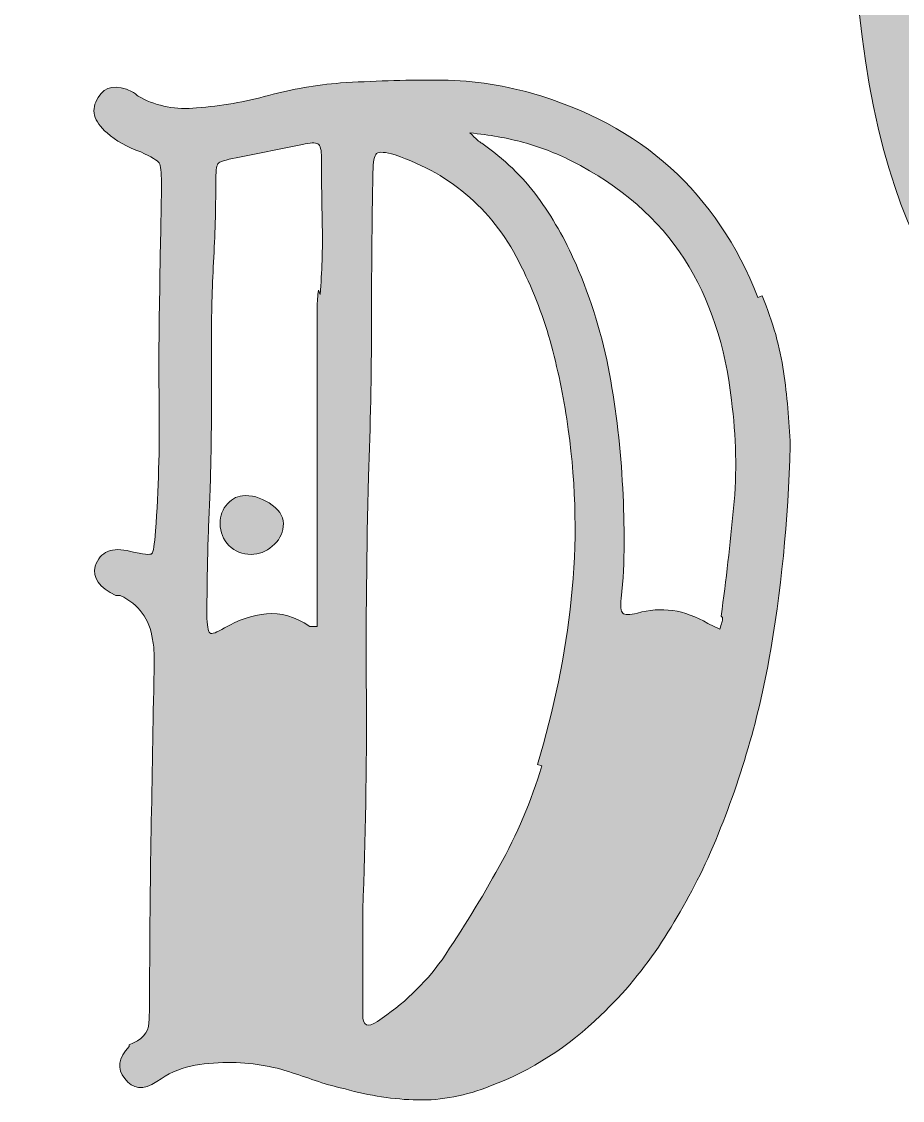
# Model space of a CAD drawing. Header units: inches. Extents: x 98 to 986, y -1004 to -77.
# Drawn here: x 514.8 to 575.7, y -910.2 to -835.5 of the extents above; entities that cross this region are included whole.
import ezdxf

# ---------------------------------------------------------------- set-up
doc = ezdxf.new("R2010")
doc.units = ezdxf.units.IN
doc.header["$MEASUREMENT"] = 0
doc.layers.add('Layer 1', color=7, linetype='Continuous')

# ---------------------------------------------------------------- blocks, each defined once
blk = doc.blocks.new('block 2')
at = {"layer": 'Layer 1', "true_color": 0x71020c}
h = blk.add_hatch(color=16, dxfattribs=at)
h.dxf.hatch_style = 2
edge = h.paths.add_edge_path()
edge.add_spline(control_points=[(769.751, -733.531), (768.223, -732.878), (766.479, -732.225), (764.3, -732.225), (751.001, -731.134), (740.537, -744.214), (734.433, -755.113), (730.945, -761.873), (727.457, -769.503), (724.622, -777.351), (727.022, -766.668), (729.638, -755.113), (732.689, -743.342), (732.689, -743.342), (734.217, -736.147), (734.217, -736.147), (737.049, -725.03), (716.558, -724.811), (713.504, -736.147), (710.603, -748.086), (708.273, -759.86), (706.615, -770.548), (703.33, -775.271), (697.955, -779.343), (692.355, -781.711), (689.085, -783.018), (686.032, -783.674), (683.2, -783.893), (686.469, -774.735), (690.829, -758.167), (687.341, -749.446), (685.597, -745.958), (683.2, -744.214), (680.584, -744.214), (680.146, -744.214), (679.93, -744.433), (679.493, -744.433), (675.351, -744.868), (671.863, -747.484), (669.682, -751.409), (667.285, -754.678), (665.978, -759.257), (665.322, -763.833), (665.103, -764.489), (665.322, -765.361), (665.103, -766.015), (664.668, -774.954), (666.631, -780.839), (670.335, -784.546), (672.079, -786.071), (674.261, -787.381), (676.442, -788.034), (671.426, -800.896), (664.45, -811.36), (657.911, -812.667), (642.868, -815.72), (648.319, -768.412), (659.871, -747.268), (663.359, -741.161), (667.938, -737.019), (672.735, -737.238), (674.261, -737.457), (676.442, -738.329), (678.186, -740.073), (680.584, -742.47), (684.944, -737.673), (682.109, -735.275), (673.607, -728.299), (656.82, -733.097), (647.663, -740.945), (639.232, -748.22), (633.496, -759.016), (630.591, -770.309), (623.559, -788.267), (603.599, -792.397), (594.251, -793.266), (597.304, -779.748), (600.139, -767.759), (601.011, -762.527), (601.011, -762.527), (602.536, -760.564), (602.536, -760.564), (606.459, -755.332), (610.603, -749.881), (611.256, -749.228), (623.246, -734.403), (633.494, -716.744), (640.033, -701.704), (651.151, -675.978), (647.009, -663.335), (637.636, -662.897), (612.782, -661.809), (592.507, -709.768), (581.173, -755.769), (580.151, -759.699), (579.048, -764.61), (577.974, -770.102), (577.974, -770.102), (576.589, -773.863), (576.589, -773.863), (573.754, -781.058), (561.33, -816.155), (551.519, -815.067), (533.641, -813.323), (581.384, -734.622), (549.556, -732.225), (536.257, -731.134), (525.793, -744.214), (519.689, -755.113), (516.201, -761.873), (512.712, -769.503), (509.662, -777.351), (509.662, -777.351), (513.584, -761.001), (513.584, -761.001), (516.201, -750.1), (520.126, -733.315), (504.864, -732.225), (491.568, -731.134), (481.104, -744.214), (474.997, -755.113), (471.509, -761.873), (468.021, -769.503), (465.189, -777.351), (467.367, -767.321), (469.983, -756.204), (472.818, -745.086), (472.818, -745.086), (473.253, -743.342), (473.253, -743.342), (473.253, -743.342), (474.127, -739.417), (474.127, -739.417), (476.959, -728.518), (456.031, -728.299), (453.415, -738.982), (450.796, -750.096), (448.704, -760.938), (447.188, -770.826), (443.89, -775.429), (438.625, -779.39), (433.137, -781.711), (429.868, -783.018), (426.817, -783.674), (423.982, -783.893), (427.251, -774.735), (431.612, -758.167), (428.123, -749.446), (426.379, -745.958), (423.982, -744.214), (421.366, -744.214), (420.929, -744.214), (420.71, -744.433), (420.275, -744.433), (416.134, -744.868), (412.646, -747.484), (410.464, -751.409), (408.067, -754.678), (406.758, -759.257), (406.104, -763.833), (405.888, -764.489), (406.104, -765.361), (405.888, -766.015), (405.451, -774.954), (407.414, -780.839), (411.12, -784.546), (412.864, -786.071), (415.043, -787.381), (417.222, -788.034), (412.208, -800.896), (405.232, -811.36), (398.693, -812.667), (383.65, -815.72), (389.101, -768.412), (400.656, -747.268), (404.144, -741.161), (408.72, -737.019), (413.518, -737.238), (415.043, -737.457), (417.222, -738.329), (418.966, -740.073), (421.366, -742.47), (425.726, -737.673), (422.891, -735.275), (414.39, -728.299), (397.603, -733.097), (388.448, -740.945), (380.249, -748.018), (374.615, -758.423), (371.637, -769.374), (371.576, -769.498), (371.491, -769.584), (371.439, -769.722), (365.772, -783.237), (352.255, -815.72), (335.905, -814.629), (313.67, -813.323), (321.734, -769.284), (333.508, -749.228), (341.137, -736.147), (350.729, -737.891), (355.308, -748.793), (356.834, -752.281), (361.194, -749.446), (359.668, -746.177), (359.231, -744.649), (358.578, -743.342), (357.924, -742.035), (353.999, -735.275), (348.332, -733.531), (343.972, -733.75), (297.536, -735.713), (282.277, -823.568), (327.838, -824.006), (347.179, -824.006), (360.179, -803.808), (369.208, -785.396), (368.575, -805.017), (376.9, -822.018), (394.987, -819.861), (405.014, -818.773), (415.478, -805.037), (422.019, -788.687), (425.942, -788.687), (430.305, -787.815), (434.228, -786.071), (438.538, -784.263), (442.663, -781.652), (446.11, -778.474), (444.331, -792.282), (443.855, -803.587), (444.913, -810.053), (447.529, -827.71), (453.415, -827.71), (459.519, -808.091), (464.098, -793.701), (471.074, -770.81), (480.013, -754.897), (481.973, -751.625), (489.168, -740.945), (493.093, -741.817), (497.453, -742.47), (494.4, -756.204), (493.747, -760.345), (489.605, -782.149), (488.08, -800.896), (489.605, -810.053), (492.221, -827.71), (498.107, -827.71), (504.211, -808.091), (508.79, -793.701), (515.766, -770.81), (524.705, -754.897), (526.665, -751.625), (533.641, -740.945), (537.782, -741.817), (548.031, -743.78), (517.51, -822.696), (547.812, -822.696), (558.657, -822.696), (567.698, -806.83), (574.581, -790.806), (572.77, -804.46), (571.692, -819.044), (572.453, -831.198), (574.85, -871.748), (601.883, -866.951), (606.243, -832.507), (606.896, -828.147), (607.115, -823.787), (606.678, -819.427), (605.806, -810.269), (603.408, -801.986), (598.829, -797.408), (607.541, -795.899), (620.098, -792.049), (628.62, -782.048), (626.88, -803.037), (635.095, -822.14), (654.204, -819.861), (664.234, -818.773), (674.698, -805.037), (681.237, -788.687), (685.162, -788.687), (689.52, -787.815), (693.445, -786.071), (697.835, -784.23), (702.028, -781.551), (705.513, -778.293), (703.696, -792.219), (703.204, -803.643), (704.35, -810.053), (706.966, -827.71), (712.851, -827.71), (718.955, -808.091), (723.534, -793.701), (730.51, -770.81), (739.449, -754.897), (741.409, -751.625), (748.604, -740.945), (752.527, -741.817), (753.836, -742.035), (753.402, -743.78), (754.49, -745.305), (764.082, -756.641), (779.344, -738.982), (769.751, -733.531)], knot_values=[0, 0, 0, 0, 1, 1, 1, 2, 2, 2, 3, 3, 3, 4, 4, 4, 5, 5, 5, 6, 6, 6, 7, 7, 7, 8, 8, 8, 9, 9, 9, 10, 10, 10, 11, 11, 11, 12, 12, 12, 13, 13, 13, 14, 14, 14, 15, 15, 15, 16, 16, 16, 17, 17, 17, 18, 18, 18, 19, 19, 19, 20, 20, 20, 21, 21, 21, 22, 22, 22, 23, 23, 23, 24, 24, 24, 25, 25, 25, 26, 26, 26, 27, 27, 27, 28, 28, 28, 29, 29, 29, 30, 30, 30, 31, 31, 31, 32, 32, 32, 33, 33, 33, 34, 34, 34, 35, 35, 35, 36, 36, 36, 37, 37, 37, 38, 38, 38, 39, 39, 39, 40, 40, 40, 41, 41, 41, 42, 42, 42, 43, 43, 43, 44, 44, 44, 45, 45, 45, 46, 46, 46, 47, 47, 47, 48, 48, 48, 49, 49, 49, 50, 50, 50, 51, 51, 51, 52, 52, 52, 53, 53, 53, 54, 54, 54, 55, 55, 55, 56, 56, 56, 57, 57, 57, 58, 58, 58, 59, 59, 59, 60, 60, 60, 61, 61, 61, 62, 62, 62, 63, 63, 63, 64, 64, 64, 65, 65, 65, 66, 66, 66, 67, 67, 67, 68, 68, 68, 69, 69, 69, 70, 70, 70, 71, 71, 71, 72, 72, 72, 73, 73, 73, 74, 74, 74, 75, 75, 75, 76, 76, 76, 77, 77, 77, 78, 78, 78, 79, 79, 79, 80, 80, 80, 81, 81, 81, 82, 82, 82, 83, 83, 83, 84, 84, 84, 85, 85, 85, 86, 86, 86, 87, 87, 87, 88, 88, 88, 89, 89, 89, 90, 90, 90, 91, 91, 91, 92, 92, 92, 93, 93, 93, 94, 94, 94, 95, 95, 95, 96, 96, 96, 97, 97, 97, 98, 98, 98, 99, 99, 99, 100, 100, 100, 101, 101, 101, 102, 102, 102, 102], degree=3, periodic=1)
edge = h.paths.add_edge_path()
edge.add_spline(control_points=[(603.846, -748.137), (603.846, -748.137), (604.934, -743.123), (604.934, -743.123), (607.55, -733.531), (622.374, -666.823), (638.07, -670.092), (642.649, -671.183), (644.175, -680.994), (635.673, -700.394), (629.132, -715), (619.323, -732.225), (607.55, -746.612), (607.115, -747.268), (604.934, -750.1), (602.318, -753.588), (602.755, -751.844), (603.19, -750.1), (603.846, -748.137)], knot_values=[0, 0, 0, 0, 1, 1, 1, 2, 2, 2, 3, 3, 3, 4, 4, 4, 5, 5, 5, 6, 6, 6, 6], degree=3, periodic=1)
edge = h.paths.add_edge_path()
edge.add_spline(control_points=[(418.966, -783.237), (417.659, -782.802), (415.915, -781.93), (414.824, -780.839), (411.99, -778.004), (410.246, -773.21), (410.902, -765.577), (410.902, -764.924), (410.902, -764.271), (410.902, -763.617), (411.555, -759.692), (412.646, -755.988), (414.39, -753.369), (415.696, -750.972), (417.878, -749.446), (420.057, -749.228), (420.057, -749.228), (420.494, -749.012), (420.494, -749.012), (421.585, -749.228), (422.454, -749.881), (423.545, -751.844), (426.379, -759.039), (421.585, -775.826), (418.966, -783.237)], knot_values=[0, 0, 0, 0, 1, 1, 1, 2, 2, 2, 3, 3, 3, 4, 4, 4, 5, 5, 5, 6, 6, 6, 7, 7, 7, 8, 8, 8, 8], degree=3, periodic=1)
edge = h.paths.add_edge_path()
edge.add_spline(control_points=[(601.664, -820.518), (602.102, -824.44), (601.883, -828.8), (601.445, -832.726), (598.829, -853.217), (582.042, -864.119), (586.405, -832.507), (587.93, -822.696), (590.328, -810.707), (592.725, -799.37), (597.957, -801.986), (601.011, -810.707), (601.664, -820.518)], knot_values=[0, 0, 0, 0, 1, 1, 1, 2, 2, 2, 3, 3, 3, 4, 4, 4, 4], degree=3, periodic=1)
edge = h.paths.add_edge_path()
edge.add_spline(control_points=[(678.186, -783.237), (676.877, -782.802), (675.133, -781.93), (674.042, -780.839), (671.21, -778.004), (669.466, -773.21), (670.119, -765.577), (670.119, -764.924), (670.119, -764.271), (670.119, -763.617), (670.773, -759.692), (671.863, -755.988), (673.607, -753.369), (674.914, -750.972), (677.095, -749.446), (679.274, -749.228), (679.274, -749.228), (679.712, -749.012), (679.712, -749.012), (680.8, -749.228), (681.674, -749.881), (682.762, -751.844), (685.597, -759.039), (680.8, -775.826), (678.186, -783.237)], knot_values=[0, 0, 0, 0, 1, 1, 1, 2, 2, 2, 3, 3, 3, 4, 4, 4, 5, 5, 5, 6, 6, 6, 7, 7, 7, 8, 8, 8, 8], degree=3, periodic=1)
h = blk.add_hatch(color=16, dxfattribs=at)
h.dxf.hatch_style = 2
edge = h.paths.add_edge_path()
edge.add_spline(control_points=[(523.79, -891.546), (523.722, -895.239), (523.687, -898.946), (523.687, -902.669), (523.687, -903.416), (523.671, -904.126), (523.638, -904.804), (523.603, -905.482), (523.144, -905.989), (522.267, -906.327), (522.267, -906.327), (522.267, -906.429), (522.267, -906.429), (521.519, -907.242), (521.419, -907.987), (521.962, -908.662), (522.502, -909.41), (523.247, -909.475), (524.195, -908.867), (524.94, -908.325), (525.72, -907.968), (526.532, -907.798), (527.345, -907.631), (528.19, -907.544), (529.07, -907.544), (530.696, -907.544), (532.186, -907.785), (533.541, -908.257), (534.151, -908.46), (534.759, -908.662), (535.369, -908.867), (535.979, -909.07), (536.589, -909.24), (537.197, -909.375), (538.889, -909.847), (540.566, -910.101), (542.226, -910.136), (543.884, -910.169), (545.56, -909.847), (547.253, -909.17), (550.099, -908.087), (552.636, -906.462), (554.872, -904.294), (556.497, -902.739), (557.901, -901.043), (559.089, -899.216), (560.271, -897.388), (561.338, -895.458), (562.288, -893.427), (564.251, -888.956), (565.655, -884.386), (566.502, -879.713), (567.35, -875.039), (567.839, -870.099), (567.977, -864.883), (567.909, -863.122), (567.755, -861.414), (567.518, -859.753), (567.28, -858.096), (566.791, -856.349), (566.046, -854.521), (566.046, -854.521), (565.741, -854.624), (565.741, -854.624), (562.898, -847.377), (557.682, -842.672), (550.099, -840.504), (547.931, -839.894), (545.73, -839.589), (543.495, -839.589), (541.26, -839.589), (539.059, -839.659), (536.894, -839.794), (535.199, -839.929), (533.541, -840.218), (531.916, -840.655), (530.291, -841.098), (528.63, -841.384), (526.937, -841.519), (525.517, -841.657), (524.23, -841.419), (523.079, -840.809), (522.942, -840.741), (522.839, -840.674), (522.774, -840.606), (522.704, -840.539), (522.604, -840.471), (522.469, -840.401), (521.384, -839.861), (520.607, -839.996), (520.131, -840.809), (519.589, -841.622), (519.794, -842.434), (520.742, -843.247), (521.352, -843.789), (522.129, -844.23), (523.079, -844.567), (523.822, -844.907), (524.246, -845.161), (524.348, -845.328), (524.451, -845.498), (524.5, -845.955), (524.5, -846.7), (524.5, -847.853), (524.483, -849.022), (524.451, -850.204), (524.416, -851.389), (524.4, -852.558), (524.4, -853.708), (524.329, -856.554), (524.313, -859.397), (524.348, -862.242), (524.381, -865.085), (524.297, -867.931), (524.095, -870.774), (524.027, -871.724), (523.941, -872.248), (523.841, -872.348), (523.738, -872.45), (523.247, -872.399), (522.367, -872.196), (521.079, -871.859), (520.266, -872.196), (519.929, -873.211), (519.726, -874.024), (520.199, -874.702), (521.352, -875.244), (521.352, -875.244), (521.657, -875.244), (521.657, -875.244), (522.942, -875.852), (523.687, -876.87), (523.892, -878.29), (523.957, -878.63), (523.992, -878.986), (523.992, -879.356), (523.992, -879.731), (523.992, -880.085), (523.992, -880.425), (523.925, -884.148), (523.857, -887.858), (523.79, -891.546)], knot_values=[0, 0, 0, 0, 1, 1, 1, 2, 2, 2, 3, 3, 3, 4, 4, 4, 5, 5, 5, 6, 6, 6, 7, 7, 7, 8, 8, 8, 9, 9, 9, 10, 10, 10, 11, 11, 11, 12, 12, 12, 13, 13, 13, 14, 14, 14, 15, 15, 15, 16, 16, 16, 17, 17, 17, 18, 18, 18, 19, 19, 19, 20, 20, 20, 21, 21, 21, 22, 22, 22, 23, 23, 23, 24, 24, 24, 25, 25, 25, 26, 26, 26, 27, 27, 27, 28, 28, 28, 29, 29, 29, 30, 30, 30, 31, 31, 31, 32, 32, 32, 33, 33, 33, 34, 34, 34, 35, 35, 35, 36, 36, 36, 37, 37, 37, 38, 38, 38, 39, 39, 39, 40, 40, 40, 41, 41, 41, 42, 42, 42, 43, 43, 43, 44, 44, 44, 45, 45, 45, 46, 46, 46, 47, 47, 47, 47], degree=3, periodic=1)
edge = h.paths.add_edge_path()
edge.add_spline(control_points=[(549.54, -843.906), (550.658, -844.211), (551.756, -844.635), (552.842, -845.177), (556.295, -846.937), (558.9, -849.205), (560.663, -851.983), (562.423, -854.759), (563.506, -858.009), (563.913, -861.735), (564.251, -864.24), (564.302, -866.729), (564.065, -869.2), (563.827, -871.673), (563.541, -874.162), (563.201, -876.664), (563.201, -876.664), (563.303, -876.767), (563.303, -876.767), (563.303, -876.905), (563.287, -877.021), (563.252, -877.123), (563.217, -877.223), (563.168, -877.377), (563.101, -877.58), (563.101, -877.58), (562.288, -877.175), (562.288, -877.175), (560.663, -876.227), (559.038, -875.99), (557.412, -876.462), (556.87, -876.6), (556.532, -876.6), (556.397, -876.462), (556.26, -876.327), (556.227, -875.99), (556.295, -875.447), (556.43, -874.162), (556.497, -872.89), (556.497, -871.638), (556.497, -870.385), (556.462, -869.116), (556.397, -867.828), (556.26, -865.12), (555.954, -862.48), (555.482, -859.904), (555.007, -857.331), (554.229, -854.794), (553.147, -852.286), (552.399, -850.596), (551.521, -849.054), (550.504, -847.666), (549.489, -846.279), (548.201, -845.042), (546.646, -843.957), (546.508, -843.892), (546.238, -843.652), (545.833, -843.247), (547.186, -843.382), (548.422, -843.603), (549.54, -843.906)], knot_values=[0, 0, 0, 0, 1, 1, 1, 2, 2, 2, 3, 3, 3, 4, 4, 4, 5, 5, 5, 6, 6, 6, 7, 7, 7, 8, 8, 8, 9, 9, 9, 10, 10, 10, 11, 11, 11, 12, 12, 12, 13, 13, 13, 14, 14, 14, 15, 15, 15, 16, 16, 16, 17, 17, 17, 18, 18, 18, 19, 19, 19, 20, 20, 20, 20], degree=3, periodic=1)
edge = h.paths.add_edge_path()
edge.add_spline(control_points=[(538.417, -896.98), (538.619, -892.104), (538.703, -887.164), (538.671, -882.15), (538.636, -877.14), (538.687, -872.094), (538.822, -867.016), (538.957, -863.495), (539.027, -859.991), (539.027, -856.503), (539.027, -853.015), (539.059, -849.51), (539.127, -845.99), (539.127, -845.245), (539.213, -844.805), (539.381, -844.67), (539.551, -844.535), (539.975, -844.567), (540.652, -844.769), (544.645, -846.125), (547.558, -848.698), (549.386, -852.491), (550.266, -854.251), (550.963, -856.081), (551.47, -857.974), (551.978, -859.872), (552.367, -861.802), (552.636, -863.765), (553.179, -867.761), (553.247, -871.673), (552.842, -875.498), (552.434, -879.324), (551.656, -883.133), (550.504, -886.926), (550.504, -886.926), (550.809, -887.026), (550.809, -887.026), (550.064, -889.464), (549.084, -891.786), (547.863, -893.983), (546.646, -896.186), (545.323, -898.335), (543.903, -900.436), (542.682, -902.129), (541.192, -903.551), (539.432, -904.701), (538.754, -905.177), (538.417, -905.007), (538.417, -904.194), (538.417, -904.194), (538.417, -896.98), (538.417, -896.98)], knot_values=[0, 0, 0, 0, 1, 1, 1, 2, 2, 2, 3, 3, 3, 4, 4, 4, 5, 5, 5, 6, 6, 6, 7, 7, 7, 8, 8, 8, 9, 9, 9, 10, 10, 10, 11, 11, 11, 12, 12, 12, 13, 13, 13, 14, 14, 14, 15, 15, 15, 16, 16, 16, 17, 17, 17, 17], degree=3, periodic=1)
edge = h.paths.add_edge_path()
edge.add_spline(control_points=[(527.701, -872.45), (527.734, -871.062), (527.785, -869.691), (527.853, -868.336), (527.92, -866.575), (527.955, -864.799), (527.955, -863.004), (527.955, -861.211), (527.955, -859.432), (527.955, -857.672), (527.955, -855.841), (528.004, -854.013), (528.106, -852.186), (528.209, -850.358), (528.258, -848.528), (528.258, -846.7), (528.258, -845.955), (528.309, -845.517), (528.412, -845.38), (528.514, -845.245), (528.935, -845.11), (529.68, -844.972), (529.68, -844.972), (534.251, -844.059), (534.251, -844.059), (534.794, -843.924), (535.15, -843.906), (535.318, -844.008), (535.488, -844.111), (535.571, -844.432), (535.571, -844.972), (535.571, -846.532), (535.587, -848.106), (535.623, -849.697), (535.658, -851.289), (535.606, -852.863), (535.471, -854.421), (535.471, -854.421), (535.369, -854.116), (535.369, -854.116), (535.301, -854.521), (535.269, -854.929), (535.269, -855.334), (535.269, -855.741), (535.269, -856.146), (535.269, -856.554), (535.269, -856.554), (535.269, -875.447), (535.269, -875.447), (535.269, -875.447), (535.269, -877.377), (535.269, -877.377), (535.269, -877.377), (534.759, -877.377), (534.759, -877.377), (533.744, -876.7), (532.745, -876.411), (531.765, -876.513), (530.782, -876.616), (529.815, -876.937), (528.868, -877.477), (528.325, -877.817), (527.988, -877.936), (527.853, -877.833), (527.715, -877.731), (527.65, -877.31), (527.65, -876.565), (527.65, -875.209), (527.666, -873.838), (527.701, -872.45)], knot_values=[0, 0, 0, 0, 1, 1, 1, 2, 2, 2, 3, 3, 3, 4, 4, 4, 5, 5, 5, 6, 6, 6, 7, 7, 7, 8, 8, 8, 9, 9, 9, 10, 10, 10, 11, 11, 11, 12, 12, 12, 13, 13, 13, 14, 14, 14, 15, 15, 15, 16, 16, 16, 17, 17, 17, 18, 18, 18, 19, 19, 19, 20, 20, 20, 21, 21, 21, 22, 22, 22, 23, 23, 23, 23], degree=3, periodic=1)
h = blk.add_hatch(color=16, dxfattribs=at)
h.dxf.hatch_style = 2
edge = h.paths.add_edge_path()
edge.add_spline(control_points=[(530.696, -872.399), (531.238, -872.399), (531.73, -872.213), (532.17, -871.84), (532.61, -871.47), (532.863, -871.011), (532.931, -870.469), (532.998, -869.929), (532.745, -869.437), (532.17, -868.997), (531.595, -868.557), (530.966, -868.336), (530.291, -868.336), (529.815, -868.336), (529.41, -868.525), (529.07, -868.895), (528.733, -869.267), (528.563, -869.726), (528.563, -870.266), (528.563, -870.876), (528.768, -871.384), (529.173, -871.789), (529.581, -872.196), (530.088, -872.399), (530.696, -872.399)], knot_values=[0, 0, 0, 0, 1, 1, 1, 2, 2, 2, 3, 3, 3, 4, 4, 4, 5, 5, 5, 6, 6, 6, 7, 7, 7, 8, 8, 8, 8], degree=3, periodic=1)
at = {"layer": 'Layer 1', "lineweight": 0}
for points, knots in [([(769.751, -733.531), (768.223, -732.878), (766.479, -732.225), (764.3, -732.225), (751.001, -731.134), (740.537, -744.214), (734.433, -755.113), (730.945, -761.873), (727.457, -769.503), (724.622, -777.351), (727.022, -766.668), (729.638, -755.113), (732.689, -743.342), (732.689, -743.342), (734.217, -736.147), (734.217, -736.147), (737.049, -725.03), (716.558, -724.811), (713.504, -736.147), (710.603, -748.086), (708.273, -759.86), (706.615, -770.548), (703.33, -775.271), (697.955, -779.343), (692.355, -781.711), (689.085, -783.018), (686.032, -783.674), (683.2, -783.893), (686.469, -774.735), (690.829, -758.167), (687.341, -749.446), (685.597, -745.958), (683.2, -744.214), (680.584, -744.214), (680.146, -744.214), (679.93, -744.433), (679.493, -744.433), (675.351, -744.868), (671.863, -747.484), (669.682, -751.409), (667.285, -754.678), (665.978, -759.257), (665.322, -763.833), (665.103, -764.489), (665.322, -765.361), (665.103, -766.015), (664.668, -774.954), (666.631, -780.839), (670.335, -784.546), (672.079, -786.071), (674.261, -787.381), (676.442, -788.034), (671.426, -800.896), (664.45, -811.36), (657.911, -812.667), (642.868, -815.72), (648.319, -768.412), (659.871, -747.268), (663.359, -741.161), (667.938, -737.019), (672.735, -737.238), (674.261, -737.457), (676.442, -738.329), (678.186, -740.073), (680.584, -742.47), (684.944, -737.673), (682.109, -735.275), (673.607, -728.299), (656.82, -733.097), (647.663, -740.945), (639.232, -748.22), (633.496, -759.016), (630.591, -770.309), (623.559, -788.267), (603.599, -792.397), (594.251, -793.266), (597.304, -779.748), (600.139, -767.759), (601.011, -762.527), (601.011, -762.527), (602.536, -760.564), (602.536, -760.564), (606.459, -755.332), (610.603, -749.881), (611.256, -749.228), (623.246, -734.403), (633.494, -716.744), (640.033, -701.704), (651.151, -675.978), (647.009, -663.335), (637.636, -662.897), (612.782, -661.809), (592.507, -709.768), (581.173, -755.769), (580.151, -759.699), (579.048, -764.61), (577.974, -770.102), (577.974, -770.102), (576.589, -773.863), (576.589, -773.863), (573.754, -781.058), (561.33, -816.155), (551.519, -815.067), (533.641, -813.323), (581.384, -734.622), (549.556, -732.225), (536.257, -731.134), (525.793, -744.214), (519.689, -755.113), (516.201, -761.873), (512.712, -769.503), (509.662, -777.351), (509.662, -777.351), (513.584, -761.001), (513.584, -761.001), (516.201, -750.1), (520.126, -733.315), (504.864, -732.225), (491.568, -731.134), (481.104, -744.214), (474.997, -755.113), (471.509, -761.873), (468.021, -769.503), (465.189, -777.351), (467.367, -767.321), (469.983, -756.204), (472.818, -745.086), (472.818, -745.086), (473.253, -743.342), (473.253, -743.342), (473.253, -743.342), (474.127, -739.417), (474.127, -739.417), (476.959, -728.518), (456.031, -728.299), (453.415, -738.982), (450.796, -750.096), (448.704, -760.938), (447.188, -770.826), (443.89, -775.429), (438.625, -779.39), (433.137, -781.711), (429.868, -783.018), (426.817, -783.674), (423.982, -783.893), (427.251, -774.735), (431.612, -758.167), (428.123, -749.446), (426.379, -745.958), (423.982, -744.214), (421.366, -744.214), (420.929, -744.214), (420.71, -744.433), (420.275, -744.433), (416.134, -744.868), (412.646, -747.484), (410.464, -751.409), (408.067, -754.678), (406.758, -759.257), (406.104, -763.833), (405.888, -764.489), (406.104, -765.361), (405.888, -766.015), (405.451, -774.954), (407.414, -780.839), (411.12, -784.546), (412.864, -786.071), (415.043, -787.381), (417.222, -788.034), (412.208, -800.896), (405.232, -811.36), (398.693, -812.667), (383.65, -815.72), (389.101, -768.412), (400.656, -747.268), (404.144, -741.161), (408.72, -737.019), (413.518, -737.238), (415.043, -737.457), (417.222, -738.329), (418.966, -740.073), (421.366, -742.47), (425.726, -737.673), (422.891, -735.275), (414.39, -728.299), (397.603, -733.097), (388.448, -740.945), (380.249, -748.018), (374.615, -758.423), (371.637, -769.374), (371.576, -769.498), (371.491, -769.584), (371.439, -769.722), (365.772, -783.237), (352.255, -815.72), (335.905, -814.629), (313.67, -813.323), (321.734, -769.284), (333.508, -749.228), (341.137, -736.147), (350.729, -737.891), (355.308, -748.793), (356.834, -752.281), (361.194, -749.446), (359.668, -746.177), (359.231, -744.649), (358.578, -743.342), (357.924, -742.035), (353.999, -735.275), (348.332, -733.531), (343.972, -733.75), (297.536, -735.713), (282.277, -823.568), (327.838, -824.006), (347.179, -824.006), (360.179, -803.808), (369.208, -785.396), (368.575, -805.017), (376.9, -822.018), (394.987, -819.861), (405.014, -818.773), (415.478, -805.037), (422.019, -788.687), (425.942, -788.687), (430.305, -787.815), (434.228, -786.071), (438.538, -784.263), (442.663, -781.652), (446.11, -778.474), (444.331, -792.282), (443.855, -803.587), (444.913, -810.053), (447.529, -827.71), (453.415, -827.71), (459.519, -808.091), (464.098, -793.701), (471.074, -770.81), (480.013, -754.897), (481.973, -751.625), (489.168, -740.945), (493.093, -741.817), (497.453, -742.47), (494.4, -756.204), (493.747, -760.345), (489.605, -782.149), (488.08, -800.896), (489.605, -810.053), (492.221, -827.71), (498.107, -827.71), (504.211, -808.091), (508.79, -793.701), (515.766, -770.81), (524.705, -754.897), (526.665, -751.625), (533.641, -740.945), (537.782, -741.817), (548.031, -743.78), (517.51, -822.696), (547.812, -822.696), (558.657, -822.696), (567.698, -806.83), (574.581, -790.806), (572.77, -804.46), (571.692, -819.044), (572.453, -831.198), (574.85, -871.748), (601.883, -866.951), (606.243, -832.507), (606.896, -828.147), (607.115, -823.787), (606.678, -819.427), (605.806, -810.269), (603.408, -801.986), (598.829, -797.408), (607.541, -795.899), (620.098, -792.049), (628.62, -782.048), (626.88, -803.037), (635.095, -822.14), (654.204, -819.861), (664.234, -818.773), (674.698, -805.037), (681.237, -788.687), (685.162, -788.687), (689.52, -787.815), (693.445, -786.071), (697.835, -784.23), (702.028, -781.551), (705.513, -778.293), (703.696, -792.219), (703.204, -803.643), (704.35, -810.053), (706.966, -827.71), (712.851, -827.71), (718.955, -808.091), (723.534, -793.701), (730.51, -770.81), (739.449, -754.897), (741.409, -751.625), (748.604, -740.945), (752.527, -741.817), (753.836, -742.035), (753.402, -743.78), (754.49, -745.305), (764.082, -756.641), (779.344, -738.982), (769.751, -733.531)], [0, 0, 0, 0, 1, 1, 1, 2, 2, 2, 3, 3, 3, 4, 4, 4, 5, 5, 5, 6, 6, 6, 7, 7, 7, 8, 8, 8, 9, 9, 9, 10, 10, 10, 11, 11, 11, 12, 12, 12, 13, 13, 13, 14, 14, 14, 15, 15, 15, 16, 16, 16, 17, 17, 17, 18, 18, 18, 19, 19, 19, 20, 20, 20, 21, 21, 21, 22, 22, 22, 23, 23, 23, 24, 24, 24, 25, 25, 25, 26, 26, 26, 27, 27, 27, 28, 28, 28, 29, 29, 29, 30, 30, 30, 31, 31, 31, 32, 32, 32, 33, 33, 33, 34, 34, 34, 35, 35, 35, 36, 36, 36, 37, 37, 37, 38, 38, 38, 39, 39, 39, 40, 40, 40, 41, 41, 41, 42, 42, 42, 43, 43, 43, 44, 44, 44, 45, 45, 45, 46, 46, 46, 47, 47, 47, 48, 48, 48, 49, 49, 49, 50, 50, 50, 51, 51, 51, 52, 52, 52, 53, 53, 53, 54, 54, 54, 55, 55, 55, 56, 56, 56, 57, 57, 57, 58, 58, 58, 59, 59, 59, 60, 60, 60, 61, 61, 61, 62, 62, 62, 63, 63, 63, 64, 64, 64, 65, 65, 65, 66, 66, 66, 67, 67, 67, 68, 68, 68, 69, 69, 69, 70, 70, 70, 71, 71, 71, 72, 72, 72, 73, 73, 73, 74, 74, 74, 75, 75, 75, 76, 76, 76, 77, 77, 77, 78, 78, 78, 79, 79, 79, 80, 80, 80, 81, 81, 81, 82, 82, 82, 83, 83, 83, 84, 84, 84, 85, 85, 85, 86, 86, 86, 87, 87, 87, 88, 88, 88, 89, 89, 89, 90, 90, 90, 91, 91, 91, 92, 92, 92, 93, 93, 93, 94, 94, 94, 95, 95, 95, 96, 96, 96, 97, 97, 97, 98, 98, 98, 99, 99, 99, 100, 100, 100, 101, 101, 101, 102, 102, 102, 102]), ([(523.79, -891.546), (523.722, -895.239), (523.687, -898.946), (523.687, -902.669), (523.687, -903.416), (523.671, -904.126), (523.638, -904.804), (523.603, -905.482), (523.144, -905.989), (522.267, -906.327), (522.267, -906.327), (522.267, -906.429), (522.267, -906.429), (521.519, -907.242), (521.419, -907.987), (521.962, -908.662), (522.502, -909.41), (523.247, -909.475), (524.195, -908.867), (524.94, -908.325), (525.72, -907.968), (526.532, -907.798), (527.345, -907.631), (528.19, -907.544), (529.07, -907.544), (530.696, -907.544), (532.186, -907.785), (533.541, -908.257), (534.151, -908.46), (534.759, -908.662), (535.369, -908.867), (535.979, -909.07), (536.589, -909.24), (537.197, -909.375), (538.889, -909.847), (540.566, -910.101), (542.226, -910.136), (543.884, -910.169), (545.56, -909.847), (547.253, -909.17), (550.099, -908.087), (552.636, -906.462), (554.872, -904.294), (556.497, -902.739), (557.901, -901.043), (559.089, -899.216), (560.271, -897.388), (561.338, -895.458), (562.288, -893.427), (564.251, -888.956), (565.655, -884.386), (566.502, -879.713), (567.35, -875.039), (567.839, -870.099), (567.977, -864.883), (567.909, -863.122), (567.755, -861.414), (567.518, -859.753), (567.28, -858.096), (566.791, -856.349), (566.046, -854.521), (566.046, -854.521), (565.741, -854.624), (565.741, -854.624), (562.898, -847.377), (557.682, -842.672), (550.099, -840.504), (547.931, -839.894), (545.73, -839.589), (543.495, -839.589), (541.26, -839.589), (539.059, -839.659), (536.894, -839.794), (535.199, -839.929), (533.541, -840.218), (531.916, -840.655), (530.291, -841.098), (528.63, -841.384), (526.937, -841.519), (525.517, -841.657), (524.23, -841.419), (523.079, -840.809), (522.942, -840.741), (522.839, -840.674), (522.774, -840.606), (522.704, -840.539), (522.604, -840.471), (522.469, -840.401), (521.384, -839.861), (520.607, -839.996), (520.131, -840.809), (519.589, -841.622), (519.794, -842.434), (520.742, -843.247), (521.352, -843.789), (522.129, -844.23), (523.079, -844.567), (523.822, -844.907), (524.246, -845.161), (524.348, -845.328), (524.451, -845.498), (524.5, -845.955), (524.5, -846.7), (524.5, -847.853), (524.483, -849.022), (524.451, -850.204), (524.416, -851.389), (524.4, -852.558), (524.4, -853.708), (524.329, -856.554), (524.313, -859.397), (524.348, -862.242), (524.381, -865.085), (524.297, -867.931), (524.095, -870.774), (524.027, -871.724), (523.941, -872.248), (523.841, -872.348), (523.738, -872.45), (523.247, -872.399), (522.367, -872.196), (521.079, -871.859), (520.266, -872.196), (519.929, -873.211), (519.726, -874.024), (520.199, -874.702), (521.352, -875.244), (521.352, -875.244), (521.657, -875.244), (521.657, -875.244), (522.942, -875.852), (523.687, -876.87), (523.892, -878.29), (523.957, -878.63), (523.992, -878.986), (523.992, -879.356), (523.992, -879.731), (523.992, -880.085), (523.992, -880.425), (523.925, -884.148), (523.857, -887.858), (523.79, -891.546)], [0, 0, 0, 0, 1, 1, 1, 2, 2, 2, 3, 3, 3, 4, 4, 4, 5, 5, 5, 6, 6, 6, 7, 7, 7, 8, 8, 8, 9, 9, 9, 10, 10, 10, 11, 11, 11, 12, 12, 12, 13, 13, 13, 14, 14, 14, 15, 15, 15, 16, 16, 16, 17, 17, 17, 18, 18, 18, 19, 19, 19, 20, 20, 20, 21, 21, 21, 22, 22, 22, 23, 23, 23, 24, 24, 24, 25, 25, 25, 26, 26, 26, 27, 27, 27, 28, 28, 28, 29, 29, 29, 30, 30, 30, 31, 31, 31, 32, 32, 32, 33, 33, 33, 34, 34, 34, 35, 35, 35, 36, 36, 36, 37, 37, 37, 38, 38, 38, 39, 39, 39, 40, 40, 40, 41, 41, 41, 42, 42, 42, 43, 43, 43, 44, 44, 44, 45, 45, 45, 46, 46, 46, 47, 47, 47, 47]), ([(527.701, -872.45), (527.734, -871.062), (527.785, -869.691), (527.853, -868.336), (527.92, -866.575), (527.955, -864.799), (527.955, -863.004), (527.955, -861.211), (527.955, -859.432), (527.955, -857.672), (527.955, -855.841), (528.004, -854.013), (528.106, -852.186), (528.209, -850.358), (528.258, -848.528), (528.258, -846.7), (528.258, -845.955), (528.309, -845.517), (528.412, -845.38), (528.514, -845.245), (528.935, -845.11), (529.68, -844.972), (529.68, -844.972), (534.251, -844.059), (534.251, -844.059), (534.794, -843.924), (535.15, -843.906), (535.318, -844.008), (535.488, -844.111), (535.571, -844.432), (535.571, -844.972), (535.571, -846.532), (535.587, -848.106), (535.623, -849.697), (535.658, -851.289), (535.606, -852.863), (535.471, -854.421), (535.471, -854.421), (535.369, -854.116), (535.369, -854.116), (535.301, -854.521), (535.269, -854.929), (535.269, -855.334), (535.269, -855.741), (535.269, -856.146), (535.269, -856.554), (535.269, -856.554), (535.269, -875.447), (535.269, -875.447), (535.269, -875.447), (535.269, -877.377), (535.269, -877.377), (535.269, -877.377), (534.759, -877.377), (534.759, -877.377), (533.744, -876.7), (532.745, -876.411), (531.765, -876.513), (530.782, -876.616), (529.815, -876.937), (528.868, -877.477), (528.325, -877.817), (527.988, -877.936), (527.853, -877.833), (527.715, -877.731), (527.65, -877.31), (527.65, -876.565), (527.65, -875.209), (527.666, -873.838), (527.701, -872.45)], [0, 0, 0, 0, 1, 1, 1, 2, 2, 2, 3, 3, 3, 4, 4, 4, 5, 5, 5, 6, 6, 6, 7, 7, 7, 8, 8, 8, 9, 9, 9, 10, 10, 10, 11, 11, 11, 12, 12, 12, 13, 13, 13, 14, 14, 14, 15, 15, 15, 16, 16, 16, 17, 17, 17, 18, 18, 18, 19, 19, 19, 20, 20, 20, 21, 21, 21, 22, 22, 22, 23, 23, 23, 23]), ([(549.54, -843.906), (550.658, -844.211), (551.756, -844.635), (552.842, -845.177), (556.295, -846.937), (558.9, -849.205), (560.663, -851.983), (562.423, -854.759), (563.506, -858.009), (563.913, -861.735), (564.251, -864.24), (564.302, -866.729), (564.065, -869.2), (563.827, -871.673), (563.541, -874.162), (563.201, -876.664), (563.201, -876.664), (563.303, -876.767), (563.303, -876.767), (563.303, -876.905), (563.287, -877.021), (563.252, -877.123), (563.217, -877.223), (563.168, -877.377), (563.101, -877.58), (563.101, -877.58), (562.288, -877.175), (562.288, -877.175), (560.663, -876.227), (559.038, -875.99), (557.412, -876.462), (556.87, -876.6), (556.532, -876.6), (556.397, -876.462), (556.26, -876.327), (556.227, -875.99), (556.295, -875.447), (556.43, -874.162), (556.497, -872.89), (556.497, -871.638), (556.497, -870.385), (556.462, -869.116), (556.397, -867.828), (556.26, -865.12), (555.954, -862.48), (555.482, -859.904), (555.007, -857.331), (554.229, -854.794), (553.147, -852.286), (552.399, -850.596), (551.521, -849.054), (550.504, -847.666), (549.489, -846.279), (548.201, -845.042), (546.646, -843.957), (546.508, -843.892), (546.238, -843.652), (545.833, -843.247), (547.186, -843.382), (548.422, -843.603), (549.54, -843.906)], [0, 0, 0, 0, 1, 1, 1, 2, 2, 2, 3, 3, 3, 4, 4, 4, 5, 5, 5, 6, 6, 6, 7, 7, 7, 8, 8, 8, 9, 9, 9, 10, 10, 10, 11, 11, 11, 12, 12, 12, 13, 13, 13, 14, 14, 14, 15, 15, 15, 16, 16, 16, 17, 17, 17, 18, 18, 18, 19, 19, 19, 20, 20, 20, 20]), ([(538.417, -896.98), (538.619, -892.104), (538.703, -887.164), (538.671, -882.15), (538.636, -877.14), (538.687, -872.094), (538.822, -867.016), (538.957, -863.495), (539.027, -859.991), (539.027, -856.503), (539.027, -853.015), (539.059, -849.51), (539.127, -845.99), (539.127, -845.245), (539.213, -844.805), (539.381, -844.67), (539.551, -844.535), (539.975, -844.567), (540.652, -844.769), (544.645, -846.125), (547.558, -848.698), (549.386, -852.491), (550.266, -854.251), (550.963, -856.081), (551.47, -857.974), (551.978, -859.872), (552.367, -861.802), (552.636, -863.765), (553.179, -867.761), (553.247, -871.673), (552.842, -875.498), (552.434, -879.324), (551.656, -883.133), (550.504, -886.926), (550.504, -886.926), (550.809, -887.026), (550.809, -887.026), (550.064, -889.464), (549.084, -891.786), (547.863, -893.983), (546.646, -896.186), (545.323, -898.335), (543.903, -900.436), (542.682, -902.129), (541.192, -903.551), (539.432, -904.701), (538.754, -905.177), (538.417, -905.007), (538.417, -904.194), (538.417, -904.194), (538.417, -896.98), (538.417, -896.98)], [0, 0, 0, 0, 1, 1, 1, 2, 2, 2, 3, 3, 3, 4, 4, 4, 5, 5, 5, 6, 6, 6, 7, 7, 7, 8, 8, 8, 9, 9, 9, 10, 10, 10, 11, 11, 11, 12, 12, 12, 13, 13, 13, 14, 14, 14, 15, 15, 15, 16, 16, 16, 17, 17, 17, 17]), ([(530.696, -872.399), (531.238, -872.399), (531.73, -872.213), (532.17, -871.84), (532.61, -871.47), (532.863, -871.011), (532.931, -870.469), (532.998, -869.929), (532.745, -869.437), (532.17, -868.997), (531.595, -868.557), (530.966, -868.336), (530.291, -868.336), (529.815, -868.336), (529.41, -868.525), (529.07, -868.895), (528.733, -869.267), (528.563, -869.726), (528.563, -870.266), (528.563, -870.876), (528.768, -871.384), (529.173, -871.789), (529.581, -872.196), (530.088, -872.399), (530.696, -872.399)], [0, 0, 0, 0, 1, 1, 1, 2, 2, 2, 3, 3, 3, 4, 4, 4, 5, 5, 5, 6, 6, 6, 7, 7, 7, 8, 8, 8, 8])]:
    blk.add_open_spline(points, degree=3, knots=knots, dxfattribs=at)

msp = doc.modelspace()

# ---------------------------------------------------------------- block references
at = {"layer": 'Layer 1'}
msp.add_blockref('block 2', (0, 0), dxfattribs=at)

doc.saveas('drawing.dxf')
